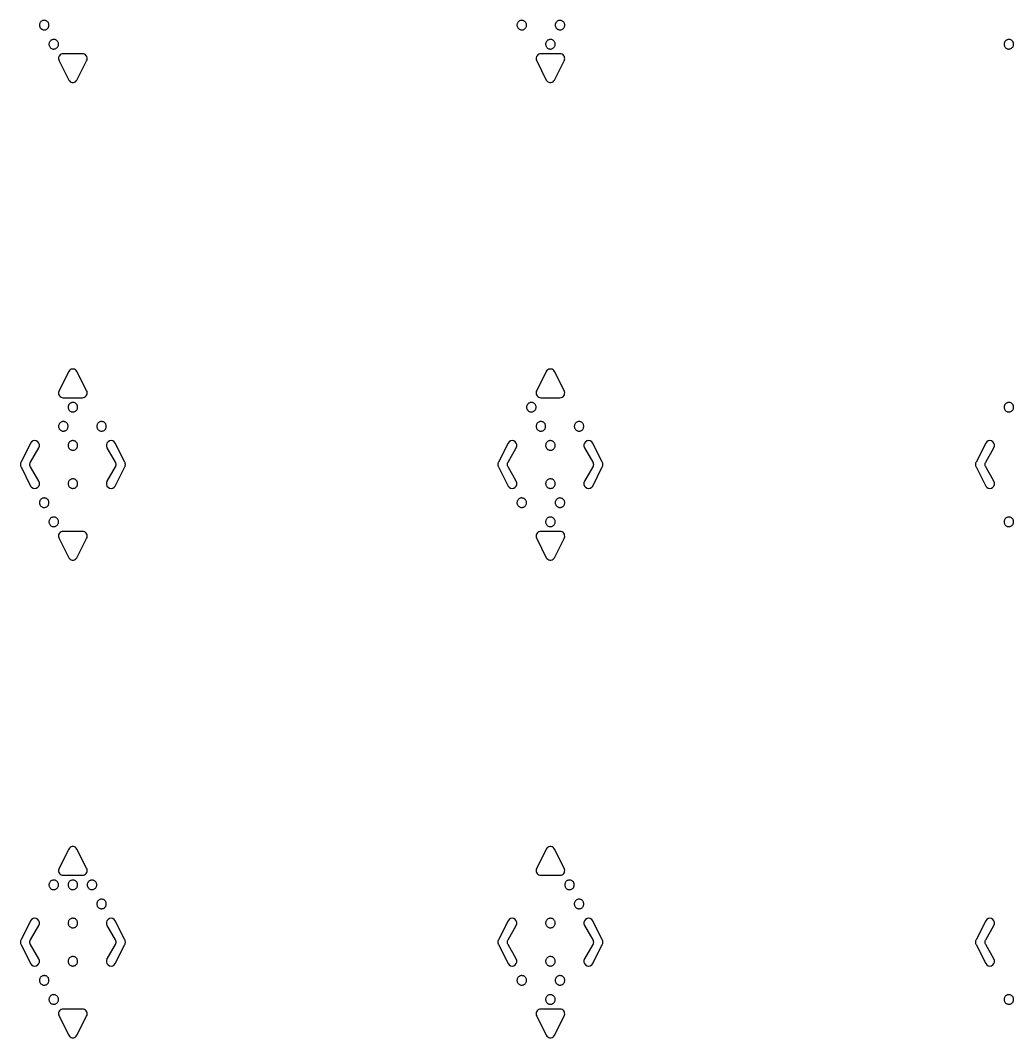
# Model space of a CAD drawing. Header units: metres. Extents: x 45 to 505, y 40 to 510.
# Drawn here: x 294.5 to 398.5, y 290 to 396.5 of the extents above; entities that cross this region are included whole.
import ezdxf

# ---------------------------------------------------------------- set-up
doc = ezdxf.new("R2010")
doc.units = ezdxf.units.M

msp = doc.modelspace()

# ---------------------------------------------------------------- linework, layer by layer
for points in [[(297.5, 396), (297.5, 396.06), (297.48, 396.13), (297.46, 396.19), (297.44, 396.25), (297.4, 396.3), (297.36, 396.35), (297.31, 396.39), (297.26, 396.43), (297.2, 396.46), (297.14, 396.48), (297.08, 396.49), (297.02, 396.5), (296.95, 396.5), (296.89, 396.49), (296.83, 396.47), (296.77, 396.44), (296.71, 396.41), (296.66, 396.37), (296.62, 396.32), (296.58, 396.27), (296.55, 396.22), (296.53, 396.16), (296.51, 396.1), (296.5, 396.03), (296.5, 395.97), (296.51, 395.9), (296.53, 395.84), (296.55, 395.78), (296.58, 395.73), (296.62, 395.68), (296.66, 395.63), (296.71, 395.59), (296.77, 395.56), (296.83, 395.53), (296.89, 395.51), (296.95, 395.5), (297.02, 395.5), (297.08, 395.51), (297.14, 395.52), (297.2, 395.54), (297.26, 395.57), (297.31, 395.61), (297.36, 395.65), (297.4, 395.7), (297.44, 395.75), (297.46, 395.81), (297.48, 395.87), (297.5, 395.94), (297.5, 396)], [(347.5, 396), (347.5, 396.06), (347.48, 396.13), (347.46, 396.19), (347.44, 396.25), (347.4, 396.3), (347.36, 396.35), (347.31, 396.39), (347.26, 396.43), (347.2, 396.46), (347.14, 396.48), (347.08, 396.49), (347.02, 396.5), (346.95, 396.5), (346.89, 396.49), (346.83, 396.47), (346.77, 396.44), (346.71, 396.41), (346.66, 396.37), (346.62, 396.32), (346.58, 396.27), (346.55, 396.22), (346.53, 396.16), (346.51, 396.1), (346.5, 396.03), (346.5, 395.97), (346.51, 395.9), (346.53, 395.84), (346.55, 395.78), (346.58, 395.73), (346.62, 395.68), (346.66, 395.63), (346.71, 395.59), (346.77, 395.56), (346.83, 395.53), (346.89, 395.51), (346.95, 395.5), (347.02, 395.5), (347.08, 395.51), (347.14, 395.52), (347.2, 395.54), (347.26, 395.57), (347.31, 395.61), (347.36, 395.65), (347.4, 395.7), (347.44, 395.75), (347.46, 395.81), (347.48, 395.87), (347.5, 395.94), (347.5, 396)], [(351.5, 396), (351.5, 396.06), (351.48, 396.13), (351.46, 396.19), (351.44, 396.25), (351.4, 396.3), (351.36, 396.35), (351.31, 396.39), (351.26, 396.43), (351.2, 396.46), (351.14, 396.48), (351.08, 396.49), (351.02, 396.5), (350.95, 396.5), (350.89, 396.49), (350.83, 396.47), (350.77, 396.44), (350.71, 396.41), (350.66, 396.37), (350.62, 396.32), (350.58, 396.27), (350.55, 396.22), (350.53, 396.16), (350.51, 396.1), (350.5, 396.03), (350.5, 395.97), (350.51, 395.9), (350.53, 395.84), (350.55, 395.78), (350.58, 395.73), (350.62, 395.68), (350.66, 395.63), (350.71, 395.59), (350.77, 395.56), (350.83, 395.53), (350.89, 395.51), (350.95, 395.5), (351.02, 395.5), (351.08, 395.51), (351.14, 395.52), (351.2, 395.54), (351.26, 395.57), (351.31, 395.61), (351.36, 395.65), (351.4, 395.7), (351.44, 395.75), (351.46, 395.81), (351.48, 395.87), (351.5, 395.94), (351.5, 396)], [(298.5, 394), (298.5, 394.06), (298.48, 394.13), (298.46, 394.19), (298.44, 394.25), (298.4, 394.3), (298.36, 394.35), (298.31, 394.39), (298.26, 394.43), (298.2, 394.46), (298.14, 394.48), (298.08, 394.49), (298.02, 394.5), (297.95, 394.5), (297.89, 394.49), (297.83, 394.47), (297.77, 394.44), (297.71, 394.41), (297.66, 394.37), (297.62, 394.32), (297.58, 394.27), (297.55, 394.22), (297.53, 394.16), (297.51, 394.1), (297.5, 394.03), (297.5, 393.97), (297.51, 393.9), (297.53, 393.84), (297.55, 393.78), (297.58, 393.73), (297.62, 393.68), (297.66, 393.63), (297.71, 393.59), (297.77, 393.56), (297.83, 393.53), (297.89, 393.51), (297.95, 393.5), (298.02, 393.5), (298.08, 393.51), (298.14, 393.52), (298.2, 393.54), (298.26, 393.57), (298.31, 393.61), (298.36, 393.65), (298.4, 393.7), (298.44, 393.75), (298.46, 393.81), (298.48, 393.87), (298.5, 393.94), (298.5, 394)], [(350.5, 394), (350.5, 394.06), (350.48, 394.13), (350.46, 394.19), (350.44, 394.25), (350.4, 394.3), (350.36, 394.35), (350.31, 394.39), (350.26, 394.43), (350.2, 394.46), (350.14, 394.48), (350.08, 394.49), (350.02, 394.5), (349.95, 394.5), (349.89, 394.49), (349.83, 394.47), (349.77, 394.44), (349.71, 394.41), (349.66, 394.37), (349.62, 394.32), (349.58, 394.27), (349.55, 394.22), (349.53, 394.16), (349.51, 394.1), (349.5, 394.03), (349.5, 393.97), (349.51, 393.9), (349.53, 393.84), (349.55, 393.78), (349.58, 393.73), (349.62, 393.68), (349.66, 393.63), (349.71, 393.59), (349.77, 393.56), (349.83, 393.53), (349.89, 393.51), (349.95, 393.5), (350.02, 393.5), (350.08, 393.51), (350.14, 393.52), (350.2, 393.54), (350.26, 393.57), (350.31, 393.61), (350.36, 393.65), (350.4, 393.7), (350.44, 393.75), (350.46, 393.81), (350.48, 393.87), (350.5, 393.94), (350.5, 394)], [(398.5, 394), (398.5, 394.06), (398.48, 394.13), (398.46, 394.19), (398.44, 394.25), (398.4, 394.3), (398.36, 394.35), (398.31, 394.39), (398.26, 394.43), (398.2, 394.46), (398.14, 394.48), (398.08, 394.49), (398.02, 394.5), (397.95, 394.5), (397.89, 394.49), (397.83, 394.47), (397.77, 394.44), (397.71, 394.41), (397.66, 394.37), (397.62, 394.32), (397.58, 394.27), (397.55, 394.22), (397.53, 394.16), (397.51, 394.1), (397.5, 394.03), (397.5, 393.97), (397.51, 393.9), (397.53, 393.84), (397.55, 393.78), (397.58, 393.73), (397.62, 393.68), (397.66, 393.63), (397.71, 393.59), (397.77, 393.56), (397.83, 393.53), (397.89, 393.51), (397.95, 393.5), (398.02, 393.5), (398.08, 393.51), (398.14, 393.52), (398.2, 393.54), (398.26, 393.57), (398.31, 393.61), (398.36, 393.65), (398.4, 393.7), (398.44, 393.75), (398.46, 393.81), (398.48, 393.87), (398.5, 393.94), (398.5, 394)], [(299.57, 390.25), (299.64, 390.16), (299.73, 390.08), (299.83, 390.03), (299.94, 390), (300.06, 390), (300.17, 390.03), (300.27, 390.08), (300.36, 390.16), (300.43, 390.25), (301.43, 392.25), (301.48, 392.36), (301.5, 392.47), (301.49, 392.59), (301.46, 392.7), (301.4, 392.8), (301.32, 392.88), (301.22, 392.95), (301.12, 392.99), (301, 393), (299, 393), (298.88, 392.99), (298.78, 392.95), (298.68, 392.88), (298.6, 392.8), (298.54, 392.7), (298.51, 392.59), (298.5, 392.47), (298.52, 392.36), (298.57, 392.25)], [(349.57, 390.25), (349.64, 390.16), (349.73, 390.08), (349.83, 390.03), (349.94, 390), (350.06, 390), (350.17, 390.03), (350.27, 390.08), (350.36, 390.16), (350.43, 390.25), (351.43, 392.25), (351.48, 392.36), (351.5, 392.47), (351.49, 392.59), (351.46, 392.7), (351.4, 392.8), (351.32, 392.88), (351.22, 392.95), (351.12, 392.99), (351, 393), (349, 393), (348.88, 392.99), (348.78, 392.95), (348.68, 392.88), (348.6, 392.8), (348.54, 392.7), (348.51, 392.59), (348.5, 392.47), (348.52, 392.36), (348.57, 392.25)], [(300.43, 359.75), (300.36, 359.84), (300.27, 359.92), (300.17, 359.97), (300.06, 360), (299.94, 360), (299.83, 359.97), (299.73, 359.92), (299.64, 359.84), (299.57, 359.75), (298.57, 357.75), (298.52, 357.64), (298.5, 357.53), (298.51, 357.41), (298.54, 357.3), (298.6, 357.2), (298.68, 357.12), (298.78, 357.05), (298.88, 357.01), (299, 357), (301, 357), (301.12, 357.01), (301.22, 357.05), (301.32, 357.12), (301.4, 357.2), (301.46, 357.3), (301.49, 357.41), (301.5, 357.53), (301.48, 357.64), (301.43, 357.75)], [(350.43, 359.75), (350.36, 359.84), (350.27, 359.92), (350.17, 359.97), (350.06, 360), (349.94, 360), (349.83, 359.97), (349.73, 359.92), (349.64, 359.84), (349.57, 359.75), (348.57, 357.75), (348.52, 357.64), (348.5, 357.53), (348.51, 357.41), (348.54, 357.3), (348.6, 357.2), (348.68, 357.12), (348.78, 357.05), (348.88, 357.01), (349, 357), (351, 357), (351.12, 357.01), (351.22, 357.05), (351.32, 357.12), (351.4, 357.2), (351.46, 357.3), (351.49, 357.41), (351.5, 357.53), (351.48, 357.64), (351.43, 357.75)], [(300.5, 356), (300.5, 356.06), (300.48, 356.13), (300.46, 356.19), (300.44, 356.25), (300.4, 356.3), (300.36, 356.35), (300.31, 356.39), (300.26, 356.43), (300.2, 356.46), (300.14, 356.48), (300.08, 356.49), (300.02, 356.5), (299.95, 356.5), (299.89, 356.49), (299.83, 356.47), (299.77, 356.44), (299.71, 356.41), (299.66, 356.37), (299.62, 356.32), (299.58, 356.27), (299.55, 356.22), (299.53, 356.16), (299.51, 356.1), (299.5, 356.03), (299.5, 355.97), (299.51, 355.9), (299.53, 355.84), (299.55, 355.78), (299.58, 355.73), (299.62, 355.68), (299.66, 355.63), (299.71, 355.59), (299.77, 355.56), (299.83, 355.53), (299.89, 355.51), (299.95, 355.5), (300.02, 355.5), (300.08, 355.51), (300.14, 355.52), (300.2, 355.54), (300.26, 355.57), (300.31, 355.61), (300.36, 355.65), (300.4, 355.7), (300.44, 355.75), (300.46, 355.81), (300.48, 355.87), (300.5, 355.94), (300.5, 356)], [(348.5, 356), (348.5, 356.06), (348.48, 356.13), (348.46, 356.19), (348.44, 356.25), (348.4, 356.3), (348.36, 356.35), (348.31, 356.39), (348.26, 356.43), (348.2, 356.46), (348.14, 356.48), (348.08, 356.49), (348.02, 356.5), (347.95, 356.5), (347.89, 356.49), (347.83, 356.47), (347.77, 356.44), (347.71, 356.41), (347.66, 356.37), (347.62, 356.32), (347.58, 356.27), (347.55, 356.22), (347.53, 356.16), (347.51, 356.1), (347.5, 356.03), (347.5, 355.97), (347.51, 355.9), (347.53, 355.84), (347.55, 355.78), (347.58, 355.73), (347.62, 355.68), (347.66, 355.63), (347.71, 355.59), (347.77, 355.56), (347.83, 355.53), (347.89, 355.51), (347.95, 355.5), (348.02, 355.5), (348.08, 355.51), (348.14, 355.52), (348.2, 355.54), (348.26, 355.57), (348.31, 355.61), (348.36, 355.65), (348.4, 355.7), (348.44, 355.75), (348.46, 355.81), (348.48, 355.87), (348.5, 355.94), (348.5, 356)], [(398.5, 356), (398.5, 356.06), (398.48, 356.13), (398.46, 356.19), (398.44, 356.25), (398.4, 356.3), (398.36, 356.35), (398.31, 356.39), (398.26, 356.43), (398.2, 356.46), (398.14, 356.48), (398.08, 356.49), (398.02, 356.5), (397.95, 356.5), (397.89, 356.49), (397.83, 356.47), (397.77, 356.44), (397.71, 356.41), (397.66, 356.37), (397.62, 356.32), (397.58, 356.27), (397.55, 356.22), (397.53, 356.16), (397.51, 356.1), (397.5, 356.03), (397.5, 355.97), (397.51, 355.9), (397.53, 355.84), (397.55, 355.78), (397.58, 355.73), (397.62, 355.68), (397.66, 355.63), (397.71, 355.59), (397.77, 355.56), (397.83, 355.53), (397.89, 355.51), (397.95, 355.5), (398.02, 355.5), (398.08, 355.51), (398.14, 355.52), (398.2, 355.54), (398.26, 355.57), (398.31, 355.61), (398.36, 355.65), (398.4, 355.7), (398.44, 355.75), (398.46, 355.81), (398.48, 355.87), (398.5, 355.94), (398.5, 356)], [(299.5, 354), (299.5, 354.06), (299.48, 354.13), (299.46, 354.19), (299.44, 354.25), (299.4, 354.3), (299.36, 354.35), (299.31, 354.39), (299.26, 354.43), (299.2, 354.46), (299.14, 354.48), (299.08, 354.49), (299.02, 354.5), (298.95, 354.5), (298.89, 354.49), (298.83, 354.47), (298.77, 354.44), (298.71, 354.41), (298.66, 354.37), (298.62, 354.32), (298.58, 354.27), (298.55, 354.22), (298.53, 354.16), (298.51, 354.1), (298.5, 354.03), (298.5, 353.97), (298.51, 353.9), (298.53, 353.84), (298.55, 353.78), (298.58, 353.73), (298.62, 353.68), (298.66, 353.63), (298.71, 353.59), (298.77, 353.56), (298.83, 353.53), (298.89, 353.51), (298.95, 353.5), (299.02, 353.5), (299.08, 353.51), (299.14, 353.52), (299.2, 353.54), (299.26, 353.57), (299.31, 353.61), (299.36, 353.65), (299.4, 353.7), (299.44, 353.75), (299.46, 353.81), (299.48, 353.87), (299.5, 353.94), (299.5, 354)], [(303.5, 354), (303.5, 354.06), (303.48, 354.13), (303.46, 354.19), (303.44, 354.25), (303.4, 354.3), (303.36, 354.35), (303.31, 354.39), (303.26, 354.43), (303.2, 354.46), (303.14, 354.48), (303.08, 354.49), (303.02, 354.5), (302.95, 354.5), (302.89, 354.49), (302.83, 354.47), (302.77, 354.44), (302.71, 354.41), (302.66, 354.37), (302.62, 354.32), (302.58, 354.27), (302.55, 354.22), (302.53, 354.16), (302.51, 354.1), (302.5, 354.03), (302.5, 353.97), (302.51, 353.9), (302.53, 353.84), (302.55, 353.78), (302.58, 353.73), (302.62, 353.68), (302.66, 353.63), (302.71, 353.59), (302.77, 353.56), (302.83, 353.53), (302.89, 353.51), (302.95, 353.5), (303.02, 353.5), (303.08, 353.51), (303.14, 353.52), (303.2, 353.54), (303.26, 353.57), (303.31, 353.61), (303.36, 353.65), (303.4, 353.7), (303.44, 353.75), (303.46, 353.81), (303.48, 353.87), (303.5, 353.94), (303.5, 354)], [(349.5, 354), (349.5, 354.06), (349.48, 354.13), (349.46, 354.19), (349.44, 354.25), (349.4, 354.3), (349.36, 354.35), (349.31, 354.39), (349.26, 354.43), (349.2, 354.46), (349.14, 354.48), (349.08, 354.49), (349.02, 354.5), (348.95, 354.5), (348.89, 354.49), (348.83, 354.47), (348.77, 354.44), (348.71, 354.41), (348.66, 354.37), (348.62, 354.32), (348.58, 354.27), (348.55, 354.22), (348.53, 354.16), (348.51, 354.1), (348.5, 354.03), (348.5, 353.97), (348.51, 353.9), (348.53, 353.84), (348.55, 353.78), (348.58, 353.73), (348.62, 353.68), (348.66, 353.63), (348.71, 353.59), (348.77, 353.56), (348.83, 353.53), (348.89, 353.51), (348.95, 353.5), (349.02, 353.5), (349.08, 353.51), (349.14, 353.52), (349.2, 353.54), (349.26, 353.57), (349.31, 353.61), (349.36, 353.65), (349.4, 353.7), (349.44, 353.75), (349.46, 353.81), (349.48, 353.87), (349.5, 353.94), (349.5, 354)], [(353.5, 354), (353.5, 354.06), (353.48, 354.13), (353.46, 354.19), (353.44, 354.25), (353.4, 354.3), (353.36, 354.35), (353.31, 354.39), (353.26, 354.43), (353.2, 354.46), (353.14, 354.48), (353.08, 354.49), (353.02, 354.5), (352.95, 354.5), (352.89, 354.49), (352.83, 354.47), (352.77, 354.44), (352.71, 354.41), (352.66, 354.37), (352.62, 354.32), (352.58, 354.27), (352.55, 354.22), (352.53, 354.16), (352.51, 354.1), (352.5, 354.03), (352.5, 353.97), (352.51, 353.9), (352.53, 353.84), (352.55, 353.78), (352.58, 353.73), (352.62, 353.68), (352.66, 353.63), (352.71, 353.59), (352.77, 353.56), (352.83, 353.53), (352.89, 353.51), (352.95, 353.5), (353.02, 353.5), (353.08, 353.51), (353.14, 353.52), (353.2, 353.54), (353.26, 353.57), (353.31, 353.61), (353.36, 353.65), (353.4, 353.7), (353.44, 353.75), (353.46, 353.81), (353.48, 353.87), (353.5, 353.94), (353.5, 354)], [(294.57, 350.25), (294.54, 350.2), (294.52, 350.14), (294.51, 350.09), (294.5, 350.03), (294.5, 349.97), (294.51, 349.91), (294.52, 349.86), (294.54, 349.8), (294.57, 349.75), (295.57, 347.75), (295.68, 347.62), (295.83, 347.53), (296, 347.5), (296.17, 347.53), (296.32, 347.62), (296.43, 347.75), (296.49, 347.91), (296.49, 348.09), (296.43, 348.25), (295.57, 349.75), (295.54, 349.8), (295.52, 349.86), (295.51, 349.91), (295.5, 349.97), (295.5, 350.03), (295.51, 350.09), (295.52, 350.14), (295.54, 350.2), (295.57, 350.25), (296.43, 351.75), (296.49, 351.91), (296.49, 352.09), (296.43, 352.25), (296.32, 352.38), (296.17, 352.47), (296, 352.5), (295.83, 352.47), (295.68, 352.38), (295.57, 352.25)], [(300.5, 352), (300.5, 352.06), (300.48, 352.13), (300.46, 352.19), (300.44, 352.25), (300.4, 352.3), (300.36, 352.35), (300.31, 352.39), (300.26, 352.43), (300.2, 352.46), (300.14, 352.48), (300.08, 352.49), (300.02, 352.5), (299.95, 352.5), (299.89, 352.49), (299.83, 352.47), (299.77, 352.44), (299.71, 352.41), (299.66, 352.37), (299.62, 352.32), (299.58, 352.27), (299.55, 352.22), (299.53, 352.16), (299.51, 352.1), (299.5, 352.03), (299.5, 351.97), (299.51, 351.9), (299.53, 351.84), (299.55, 351.78), (299.58, 351.73), (299.62, 351.68), (299.66, 351.63), (299.71, 351.59), (299.77, 351.56), (299.83, 351.53), (299.89, 351.51), (299.95, 351.5), (300.02, 351.5), (300.08, 351.51), (300.14, 351.52), (300.2, 351.54), (300.26, 351.57), (300.31, 351.61), (300.36, 351.65), (300.4, 351.7), (300.44, 351.75), (300.46, 351.81), (300.48, 351.87), (300.5, 351.94), (300.5, 352)], [(305.43, 349.75), (305.46, 349.8), (305.48, 349.86), (305.49, 349.91), (305.5, 349.97), (305.5, 350.03), (305.49, 350.09), (305.48, 350.14), (305.46, 350.2), (305.43, 350.25), (304.43, 352.25), (304.32, 352.38), (304.17, 352.47), (304, 352.5), (303.83, 352.47), (303.68, 352.38), (303.57, 352.25), (303.51, 352.09), (303.51, 351.91), (303.57, 351.75), (304.43, 350.25), (304.46, 350.2), (304.48, 350.14), (304.49, 350.09), (304.5, 350.03), (304.5, 349.97), (304.49, 349.91), (304.48, 349.86), (304.46, 349.8), (304.43, 349.75), (303.57, 348.25), (303.51, 348.09), (303.51, 347.91), (303.57, 347.75), (303.68, 347.62), (303.83, 347.53), (304, 347.5), (304.17, 347.53), (304.32, 347.62), (304.43, 347.75)], [(344.57, 350.25), (344.54, 350.2), (344.52, 350.14), (344.51, 350.09), (344.5, 350.03), (344.5, 349.97), (344.51, 349.91), (344.52, 349.86), (344.54, 349.8), (344.57, 349.75), (345.57, 347.75), (345.68, 347.62), (345.83, 347.53), (346, 347.5), (346.17, 347.53), (346.32, 347.62), (346.43, 347.75), (346.49, 347.91), (346.49, 348.09), (346.43, 348.25), (345.57, 349.75), (345.54, 349.8), (345.52, 349.86), (345.51, 349.91), (345.5, 349.97), (345.5, 350.03), (345.51, 350.09), (345.52, 350.14), (345.54, 350.2), (345.57, 350.25), (346.43, 351.75), (346.49, 351.91), (346.49, 352.09), (346.43, 352.25), (346.32, 352.38), (346.17, 352.47), (346, 352.5), (345.83, 352.47), (345.68, 352.38), (345.57, 352.25)], [(350.5, 352), (350.5, 352.06), (350.48, 352.13), (350.46, 352.19), (350.44, 352.25), (350.4, 352.3), (350.36, 352.35), (350.31, 352.39), (350.26, 352.43), (350.2, 352.46), (350.14, 352.48), (350.08, 352.49), (350.02, 352.5), (349.95, 352.5), (349.89, 352.49), (349.83, 352.47), (349.77, 352.44), (349.71, 352.41), (349.66, 352.37), (349.62, 352.32), (349.58, 352.27), (349.55, 352.22), (349.53, 352.16), (349.51, 352.1), (349.5, 352.03), (349.5, 351.97), (349.51, 351.9), (349.53, 351.84), (349.55, 351.78), (349.58, 351.73), (349.62, 351.68), (349.66, 351.63), (349.71, 351.59), (349.77, 351.56), (349.83, 351.53), (349.89, 351.51), (349.95, 351.5), (350.02, 351.5), (350.08, 351.51), (350.14, 351.52), (350.2, 351.54), (350.26, 351.57), (350.31, 351.61), (350.36, 351.65), (350.4, 351.7), (350.44, 351.75), (350.46, 351.81), (350.48, 351.87), (350.5, 351.94), (350.5, 352)], [(355.43, 349.75), (355.46, 349.8), (355.48, 349.86), (355.49, 349.91), (355.5, 349.97), (355.5, 350.03), (355.49, 350.09), (355.48, 350.14), (355.46, 350.2), (355.43, 350.25), (354.43, 352.25), (354.32, 352.38), (354.17, 352.47), (354, 352.5), (353.83, 352.47), (353.68, 352.38), (353.57, 352.25), (353.51, 352.09), (353.51, 351.91), (353.57, 351.75), (354.43, 350.25), (354.46, 350.2), (354.48, 350.14), (354.49, 350.09), (354.5, 350.03), (354.5, 349.97), (354.49, 349.91), (354.48, 349.86), (354.46, 349.8), (354.43, 349.75), (353.57, 348.25), (353.51, 348.09), (353.51, 347.91), (353.57, 347.75), (353.68, 347.62), (353.83, 347.53), (354, 347.5), (354.17, 347.53), (354.32, 347.62), (354.43, 347.75)], [(394.57, 350.25), (394.54, 350.2), (394.52, 350.14), (394.51, 350.09), (394.5, 350.03), (394.5, 349.97), (394.51, 349.91), (394.52, 349.86), (394.54, 349.8), (394.57, 349.75), (395.57, 347.75), (395.68, 347.62), (395.83, 347.53), (396, 347.5), (396.17, 347.53), (396.32, 347.62), (396.43, 347.75), (396.49, 347.91), (396.49, 348.09), (396.43, 348.25), (395.57, 349.75), (395.54, 349.8), (395.52, 349.86), (395.51, 349.91), (395.5, 349.97), (395.5, 350.03), (395.51, 350.09), (395.52, 350.14), (395.54, 350.2), (395.57, 350.25), (396.43, 351.75), (396.49, 351.91), (396.49, 352.09), (396.43, 352.25), (396.32, 352.38), (396.17, 352.47), (396, 352.5), (395.83, 352.47), (395.68, 352.38), (395.57, 352.25)], [(300.5, 348), (300.5, 348.06), (300.48, 348.13), (300.46, 348.19), (300.44, 348.25), (300.4, 348.3), (300.36, 348.35), (300.31, 348.39), (300.26, 348.43), (300.2, 348.46), (300.14, 348.48), (300.08, 348.49), (300.02, 348.5), (299.95, 348.5), (299.89, 348.49), (299.83, 348.47), (299.77, 348.44), (299.71, 348.41), (299.66, 348.37), (299.62, 348.32), (299.58, 348.27), (299.55, 348.22), (299.53, 348.16), (299.51, 348.1), (299.5, 348.03), (299.5, 347.97), (299.51, 347.9), (299.53, 347.84), (299.55, 347.78), (299.58, 347.73), (299.62, 347.68), (299.66, 347.63), (299.71, 347.59), (299.77, 347.56), (299.83, 347.53), (299.89, 347.51), (299.95, 347.5), (300.02, 347.5), (300.08, 347.51), (300.14, 347.52), (300.2, 347.54), (300.26, 347.57), (300.31, 347.61), (300.36, 347.65), (300.4, 347.7), (300.44, 347.75), (300.46, 347.81), (300.48, 347.87), (300.5, 347.94), (300.5, 348)], [(350.5, 348), (350.5, 348.06), (350.48, 348.13), (350.46, 348.19), (350.44, 348.25), (350.4, 348.3), (350.36, 348.35), (350.31, 348.39), (350.26, 348.43), (350.2, 348.46), (350.14, 348.48), (350.08, 348.49), (350.02, 348.5), (349.95, 348.5), (349.89, 348.49), (349.83, 348.47), (349.77, 348.44), (349.71, 348.41), (349.66, 348.37), (349.62, 348.32), (349.58, 348.27), (349.55, 348.22), (349.53, 348.16), (349.51, 348.1), (349.5, 348.03), (349.5, 347.97), (349.51, 347.9), (349.53, 347.84), (349.55, 347.78), (349.58, 347.73), (349.62, 347.68), (349.66, 347.63), (349.71, 347.59), (349.77, 347.56), (349.83, 347.53), (349.89, 347.51), (349.95, 347.5), (350.02, 347.5), (350.08, 347.51), (350.14, 347.52), (350.2, 347.54), (350.26, 347.57), (350.31, 347.61), (350.36, 347.65), (350.4, 347.7), (350.44, 347.75), (350.46, 347.81), (350.48, 347.87), (350.5, 347.94), (350.5, 348)], [(297.5, 346), (297.5, 346.06), (297.48, 346.13), (297.46, 346.19), (297.44, 346.25), (297.4, 346.3), (297.36, 346.35), (297.31, 346.39), (297.26, 346.43), (297.2, 346.46), (297.14, 346.48), (297.08, 346.49), (297.02, 346.5), (296.95, 346.5), (296.89, 346.49), (296.83, 346.47), (296.77, 346.44), (296.71, 346.41), (296.66, 346.37), (296.62, 346.32), (296.58, 346.27), (296.55, 346.22), (296.53, 346.16), (296.51, 346.1), (296.5, 346.03), (296.5, 345.97), (296.51, 345.9), (296.53, 345.84), (296.55, 345.78), (296.58, 345.73), (296.62, 345.68), (296.66, 345.63), (296.71, 345.59), (296.77, 345.56), (296.83, 345.53), (296.89, 345.51), (296.95, 345.5), (297.02, 345.5), (297.08, 345.51), (297.14, 345.52), (297.2, 345.54), (297.26, 345.57), (297.31, 345.61), (297.36, 345.65), (297.4, 345.7), (297.44, 345.75), (297.46, 345.81), (297.48, 345.87), (297.5, 345.94), (297.5, 346)], [(347.5, 346), (347.5, 346.06), (347.48, 346.13), (347.46, 346.19), (347.44, 346.25), (347.4, 346.3), (347.36, 346.35), (347.31, 346.39), (347.26, 346.43), (347.2, 346.46), (347.14, 346.48), (347.08, 346.49), (347.02, 346.5), (346.95, 346.5), (346.89, 346.49), (346.83, 346.47), (346.77, 346.44), (346.71, 346.41), (346.66, 346.37), (346.62, 346.32), (346.58, 346.27), (346.55, 346.22), (346.53, 346.16), (346.51, 346.1), (346.5, 346.03), (346.5, 345.97), (346.51, 345.9), (346.53, 345.84), (346.55, 345.78), (346.58, 345.73), (346.62, 345.68), (346.66, 345.63), (346.71, 345.59), (346.77, 345.56), (346.83, 345.53), (346.89, 345.51), (346.95, 345.5), (347.02, 345.5), (347.08, 345.51), (347.14, 345.52), (347.2, 345.54), (347.26, 345.57), (347.31, 345.61), (347.36, 345.65), (347.4, 345.7), (347.44, 345.75), (347.46, 345.81), (347.48, 345.87), (347.5, 345.94), (347.5, 346)], [(351.5, 346), (351.5, 346.06), (351.48, 346.13), (351.46, 346.19), (351.44, 346.25), (351.4, 346.3), (351.36, 346.35), (351.31, 346.39), (351.26, 346.43), (351.2, 346.46), (351.14, 346.48), (351.08, 346.49), (351.02, 346.5), (350.95, 346.5), (350.89, 346.49), (350.83, 346.47), (350.77, 346.44), (350.71, 346.41), (350.66, 346.37), (350.62, 346.32), (350.58, 346.27), (350.55, 346.22), (350.53, 346.16), (350.51, 346.1), (350.5, 346.03), (350.5, 345.97), (350.51, 345.9), (350.53, 345.84), (350.55, 345.78), (350.58, 345.73), (350.62, 345.68), (350.66, 345.63), (350.71, 345.59), (350.77, 345.56), (350.83, 345.53), (350.89, 345.51), (350.95, 345.5), (351.02, 345.5), (351.08, 345.51), (351.14, 345.52), (351.2, 345.54), (351.26, 345.57), (351.31, 345.61), (351.36, 345.65), (351.4, 345.7), (351.44, 345.75), (351.46, 345.81), (351.48, 345.87), (351.5, 345.94), (351.5, 346)], [(298.5, 344), (298.5, 344.06), (298.48, 344.13), (298.46, 344.19), (298.44, 344.25), (298.4, 344.3), (298.36, 344.35), (298.31, 344.39), (298.26, 344.43), (298.2, 344.46), (298.14, 344.48), (298.08, 344.49), (298.02, 344.5), (297.95, 344.5), (297.89, 344.49), (297.83, 344.47), (297.77, 344.44), (297.71, 344.41), (297.66, 344.37), (297.62, 344.32), (297.58, 344.27), (297.55, 344.22), (297.53, 344.16), (297.51, 344.1), (297.5, 344.03), (297.5, 343.97), (297.51, 343.9), (297.53, 343.84), (297.55, 343.78), (297.58, 343.73), (297.62, 343.68), (297.66, 343.63), (297.71, 343.59), (297.77, 343.56), (297.83, 343.53), (297.89, 343.51), (297.95, 343.5), (298.02, 343.5), (298.08, 343.51), (298.14, 343.52), (298.2, 343.54), (298.26, 343.57), (298.31, 343.61), (298.36, 343.65), (298.4, 343.7), (298.44, 343.75), (298.46, 343.81), (298.48, 343.87), (298.5, 343.94), (298.5, 344)], [(350.5, 344), (350.5, 344.06), (350.48, 344.13), (350.46, 344.19), (350.44, 344.25), (350.4, 344.3), (350.36, 344.35), (350.31, 344.39), (350.26, 344.43), (350.2, 344.46), (350.14, 344.48), (350.08, 344.49), (350.02, 344.5), (349.95, 344.5), (349.89, 344.49), (349.83, 344.47), (349.77, 344.44), (349.71, 344.41), (349.66, 344.37), (349.62, 344.32), (349.58, 344.27), (349.55, 344.22), (349.53, 344.16), (349.51, 344.1), (349.5, 344.03), (349.5, 343.97), (349.51, 343.9), (349.53, 343.84), (349.55, 343.78), (349.58, 343.73), (349.62, 343.68), (349.66, 343.63), (349.71, 343.59), (349.77, 343.56), (349.83, 343.53), (349.89, 343.51), (349.95, 343.5), (350.02, 343.5), (350.08, 343.51), (350.14, 343.52), (350.2, 343.54), (350.26, 343.57), (350.31, 343.61), (350.36, 343.65), (350.4, 343.7), (350.44, 343.75), (350.46, 343.81), (350.48, 343.87), (350.5, 343.94), (350.5, 344)], [(398.5, 344), (398.5, 344.06), (398.48, 344.13), (398.46, 344.19), (398.44, 344.25), (398.4, 344.3), (398.36, 344.35), (398.31, 344.39), (398.26, 344.43), (398.2, 344.46), (398.14, 344.48), (398.08, 344.49), (398.02, 344.5), (397.95, 344.5), (397.89, 344.49), (397.83, 344.47), (397.77, 344.44), (397.71, 344.41), (397.66, 344.37), (397.62, 344.32), (397.58, 344.27), (397.55, 344.22), (397.53, 344.16), (397.51, 344.1), (397.5, 344.03), (397.5, 343.97), (397.51, 343.9), (397.53, 343.84), (397.55, 343.78), (397.58, 343.73), (397.62, 343.68), (397.66, 343.63), (397.71, 343.59), (397.77, 343.56), (397.83, 343.53), (397.89, 343.51), (397.95, 343.5), (398.02, 343.5), (398.08, 343.51), (398.14, 343.52), (398.2, 343.54), (398.26, 343.57), (398.31, 343.61), (398.36, 343.65), (398.4, 343.7), (398.44, 343.75), (398.46, 343.81), (398.48, 343.87), (398.5, 343.94), (398.5, 344)], [(299.57, 340.25), (299.64, 340.16), (299.73, 340.08), (299.83, 340.03), (299.94, 340), (300.06, 340), (300.17, 340.03), (300.27, 340.08), (300.36, 340.16), (300.43, 340.25), (301.43, 342.25), (301.48, 342.36), (301.5, 342.47), (301.49, 342.59), (301.46, 342.7), (301.4, 342.8), (301.32, 342.88), (301.22, 342.95), (301.12, 342.99), (301, 343), (299, 343), (298.88, 342.99), (298.78, 342.95), (298.68, 342.88), (298.6, 342.8), (298.54, 342.7), (298.51, 342.59), (298.5, 342.47), (298.52, 342.36), (298.57, 342.25)], [(349.57, 340.25), (349.64, 340.16), (349.73, 340.08), (349.83, 340.03), (349.94, 340), (350.06, 340), (350.17, 340.03), (350.27, 340.08), (350.36, 340.16), (350.43, 340.25), (351.43, 342.25), (351.48, 342.36), (351.5, 342.47), (351.49, 342.59), (351.46, 342.7), (351.4, 342.8), (351.32, 342.88), (351.22, 342.95), (351.12, 342.99), (351, 343), (349, 343), (348.88, 342.99), (348.78, 342.95), (348.68, 342.88), (348.6, 342.8), (348.54, 342.7), (348.51, 342.59), (348.5, 342.47), (348.52, 342.36), (348.57, 342.25)], [(300.43, 309.75), (300.36, 309.84), (300.27, 309.92), (300.17, 309.97), (300.06, 310), (299.94, 310), (299.83, 309.97), (299.73, 309.92), (299.64, 309.84), (299.57, 309.75), (298.57, 307.75), (298.52, 307.64), (298.5, 307.53), (298.51, 307.41), (298.54, 307.3), (298.6, 307.2), (298.68, 307.12), (298.78, 307.05), (298.88, 307.01), (299, 307), (301, 307), (301.12, 307.01), (301.22, 307.05), (301.32, 307.12), (301.4, 307.2), (301.46, 307.3), (301.49, 307.41), (301.5, 307.53), (301.48, 307.64), (301.43, 307.75)], [(350.43, 309.75), (350.36, 309.84), (350.27, 309.92), (350.17, 309.97), (350.06, 310), (349.94, 310), (349.83, 309.97), (349.73, 309.92), (349.64, 309.84), (349.57, 309.75), (348.57, 307.75), (348.52, 307.64), (348.5, 307.53), (348.51, 307.41), (348.54, 307.3), (348.6, 307.2), (348.68, 307.12), (348.78, 307.05), (348.88, 307.01), (349, 307), (351, 307), (351.12, 307.01), (351.22, 307.05), (351.32, 307.12), (351.4, 307.2), (351.46, 307.3), (351.49, 307.41), (351.5, 307.53), (351.48, 307.64), (351.43, 307.75)], [(298.5, 306), (298.5, 306.06), (298.48, 306.13), (298.46, 306.19), (298.44, 306.25), (298.4, 306.3), (298.36, 306.35), (298.31, 306.39), (298.26, 306.43), (298.2, 306.46), (298.14, 306.48), (298.08, 306.49), (298.02, 306.5), (297.95, 306.5), (297.89, 306.49), (297.83, 306.47), (297.77, 306.44), (297.71, 306.41), (297.66, 306.37), (297.62, 306.32), (297.58, 306.27), (297.55, 306.22), (297.53, 306.16), (297.51, 306.1), (297.5, 306.03), (297.5, 305.97), (297.51, 305.9), (297.53, 305.84), (297.55, 305.78), (297.58, 305.73), (297.62, 305.68), (297.66, 305.63), (297.71, 305.59), (297.77, 305.56), (297.83, 305.53), (297.89, 305.51), (297.95, 305.5), (298.02, 305.5), (298.08, 305.51), (298.14, 305.52), (298.2, 305.54), (298.26, 305.57), (298.31, 305.61), (298.36, 305.65), (298.4, 305.7), (298.44, 305.75), (298.46, 305.81), (298.48, 305.87), (298.5, 305.94), (298.5, 306)], [(300.5, 306), (300.5, 306.06), (300.48, 306.13), (300.46, 306.19), (300.44, 306.25), (300.4, 306.3), (300.36, 306.35), (300.31, 306.39), (300.26, 306.43), (300.2, 306.46), (300.14, 306.48), (300.08, 306.49), (300.02, 306.5), (299.95, 306.5), (299.89, 306.49), (299.83, 306.47), (299.77, 306.44), (299.71, 306.41), (299.66, 306.37), (299.62, 306.32), (299.58, 306.27), (299.55, 306.22), (299.53, 306.16), (299.51, 306.1), (299.5, 306.03), (299.5, 305.97), (299.51, 305.9), (299.53, 305.84), (299.55, 305.78), (299.58, 305.73), (299.62, 305.68), (299.66, 305.63), (299.71, 305.59), (299.77, 305.56), (299.83, 305.53), (299.89, 305.51), (299.95, 305.5), (300.02, 305.5), (300.08, 305.51), (300.14, 305.52), (300.2, 305.54), (300.26, 305.57), (300.31, 305.61), (300.36, 305.65), (300.4, 305.7), (300.44, 305.75), (300.46, 305.81), (300.48, 305.87), (300.5, 305.94), (300.5, 306)], [(302.5, 306), (302.5, 306.06), (302.48, 306.13), (302.46, 306.19), (302.44, 306.25), (302.4, 306.3), (302.36, 306.35), (302.31, 306.39), (302.26, 306.43), (302.2, 306.46), (302.14, 306.48), (302.08, 306.49), (302.02, 306.5), (301.95, 306.5), (301.89, 306.49), (301.83, 306.47), (301.77, 306.44), (301.71, 306.41), (301.66, 306.37), (301.62, 306.32), (301.58, 306.27), (301.55, 306.22), (301.53, 306.16), (301.51, 306.1), (301.5, 306.03), (301.5, 305.97), (301.51, 305.9), (301.53, 305.84), (301.55, 305.78), (301.58, 305.73), (301.62, 305.68), (301.66, 305.63), (301.71, 305.59), (301.77, 305.56), (301.83, 305.53), (301.89, 305.51), (301.95, 305.5), (302.02, 305.5), (302.08, 305.51), (302.14, 305.52), (302.2, 305.54), (302.26, 305.57), (302.31, 305.61), (302.36, 305.65), (302.4, 305.7), (302.44, 305.75), (302.46, 305.81), (302.48, 305.87), (302.5, 305.94), (302.5, 306)], [(352.5, 306), (352.5, 306.06), (352.48, 306.13), (352.46, 306.19), (352.44, 306.25), (352.4, 306.3), (352.36, 306.35), (352.31, 306.39), (352.26, 306.43), (352.2, 306.46), (352.14, 306.48), (352.08, 306.49), (352.02, 306.5), (351.95, 306.5), (351.89, 306.49), (351.83, 306.47), (351.77, 306.44), (351.71, 306.41), (351.66, 306.37), (351.62, 306.32), (351.58, 306.27), (351.55, 306.22), (351.53, 306.16), (351.51, 306.1), (351.5, 306.03), (351.5, 305.97), (351.51, 305.9), (351.53, 305.84), (351.55, 305.78), (351.58, 305.73), (351.62, 305.68), (351.66, 305.63), (351.71, 305.59), (351.77, 305.56), (351.83, 305.53), (351.89, 305.51), (351.95, 305.5), (352.02, 305.5), (352.08, 305.51), (352.14, 305.52), (352.2, 305.54), (352.26, 305.57), (352.31, 305.61), (352.36, 305.65), (352.4, 305.7), (352.44, 305.75), (352.46, 305.81), (352.48, 305.87), (352.5, 305.94), (352.5, 306)], [(303.5, 304), (303.5, 304.06), (303.48, 304.13), (303.46, 304.19), (303.44, 304.25), (303.4, 304.3), (303.36, 304.35), (303.31, 304.39), (303.26, 304.43), (303.2, 304.46), (303.14, 304.48), (303.08, 304.49), (303.02, 304.5), (302.95, 304.5), (302.89, 304.49), (302.83, 304.47), (302.77, 304.44), (302.71, 304.41), (302.66, 304.37), (302.62, 304.32), (302.58, 304.27), (302.55, 304.22), (302.53, 304.16), (302.51, 304.1), (302.5, 304.03), (302.5, 303.97), (302.51, 303.9), (302.53, 303.84), (302.55, 303.78), (302.58, 303.73), (302.62, 303.68), (302.66, 303.63), (302.71, 303.59), (302.77, 303.56), (302.83, 303.53), (302.89, 303.51), (302.95, 303.5), (303.02, 303.5), (303.08, 303.51), (303.14, 303.52), (303.2, 303.54), (303.26, 303.57), (303.31, 303.61), (303.36, 303.65), (303.4, 303.7), (303.44, 303.75), (303.46, 303.81), (303.48, 303.87), (303.5, 303.94), (303.5, 304)], [(353.5, 304), (353.5, 304.06), (353.48, 304.13), (353.46, 304.19), (353.44, 304.25), (353.4, 304.3), (353.36, 304.35), (353.31, 304.39), (353.26, 304.43), (353.2, 304.46), (353.14, 304.48), (353.08, 304.49), (353.02, 304.5), (352.95, 304.5), (352.89, 304.49), (352.83, 304.47), (352.77, 304.44), (352.71, 304.41), (352.66, 304.37), (352.62, 304.32), (352.58, 304.27), (352.55, 304.22), (352.53, 304.16), (352.51, 304.1), (352.5, 304.03), (352.5, 303.97), (352.51, 303.9), (352.53, 303.84), (352.55, 303.78), (352.58, 303.73), (352.62, 303.68), (352.66, 303.63), (352.71, 303.59), (352.77, 303.56), (352.83, 303.53), (352.89, 303.51), (352.95, 303.5), (353.02, 303.5), (353.08, 303.51), (353.14, 303.52), (353.2, 303.54), (353.26, 303.57), (353.31, 303.61), (353.36, 303.65), (353.4, 303.7), (353.44, 303.75), (353.46, 303.81), (353.48, 303.87), (353.5, 303.94), (353.5, 304)], [(294.57, 300.25), (294.54, 300.2), (294.52, 300.14), (294.51, 300.09), (294.5, 300.03), (294.5, 299.97), (294.51, 299.91), (294.52, 299.86), (294.54, 299.8), (294.57, 299.75), (295.57, 297.75), (295.68, 297.62), (295.83, 297.53), (296, 297.5), (296.17, 297.53), (296.32, 297.62), (296.43, 297.75), (296.49, 297.91), (296.49, 298.09), (296.43, 298.25), (295.57, 299.75), (295.54, 299.8), (295.52, 299.86), (295.51, 299.91), (295.5, 299.97), (295.5, 300.03), (295.51, 300.09), (295.52, 300.14), (295.54, 300.2), (295.57, 300.25), (296.43, 301.75), (296.49, 301.91), (296.49, 302.09), (296.43, 302.25), (296.32, 302.38), (296.17, 302.47), (296, 302.5), (295.83, 302.47), (295.68, 302.38), (295.57, 302.25)], [(300.5, 302), (300.5, 302.06), (300.48, 302.13), (300.46, 302.19), (300.44, 302.25), (300.4, 302.3), (300.36, 302.35), (300.31, 302.39), (300.26, 302.43), (300.2, 302.46), (300.14, 302.48), (300.08, 302.49), (300.02, 302.5), (299.95, 302.5), (299.89, 302.49), (299.83, 302.47), (299.77, 302.44), (299.71, 302.41), (299.66, 302.37), (299.62, 302.32), (299.58, 302.27), (299.55, 302.22), (299.53, 302.16), (299.51, 302.1), (299.5, 302.03), (299.5, 301.97), (299.51, 301.9), (299.53, 301.84), (299.55, 301.78), (299.58, 301.73), (299.62, 301.68), (299.66, 301.63), (299.71, 301.59), (299.77, 301.56), (299.83, 301.53), (299.89, 301.51), (299.95, 301.5), (300.02, 301.5), (300.08, 301.51), (300.14, 301.52), (300.2, 301.54), (300.26, 301.57), (300.31, 301.61), (300.36, 301.65), (300.4, 301.7), (300.44, 301.75), (300.46, 301.81), (300.48, 301.87), (300.5, 301.94), (300.5, 302)], [(305.43, 299.75), (305.46, 299.8), (305.48, 299.86), (305.49, 299.91), (305.5, 299.97), (305.5, 300.03), (305.49, 300.09), (305.48, 300.14), (305.46, 300.2), (305.43, 300.25), (304.43, 302.25), (304.32, 302.38), (304.17, 302.47), (304, 302.5), (303.83, 302.47), (303.68, 302.38), (303.57, 302.25), (303.51, 302.09), (303.51, 301.91), (303.57, 301.75), (304.43, 300.25), (304.46, 300.2), (304.48, 300.14), (304.49, 300.09), (304.5, 300.03), (304.5, 299.97), (304.49, 299.91), (304.48, 299.86), (304.46, 299.8), (304.43, 299.75), (303.57, 298.25), (303.51, 298.09), (303.51, 297.91), (303.57, 297.75), (303.68, 297.62), (303.83, 297.53), (304, 297.5), (304.17, 297.53), (304.32, 297.62), (304.43, 297.75)], [(344.57, 300.25), (344.54, 300.2), (344.52, 300.14), (344.51, 300.09), (344.5, 300.03), (344.5, 299.97), (344.51, 299.91), (344.52, 299.86), (344.54, 299.8), (344.57, 299.75), (345.57, 297.75), (345.68, 297.62), (345.83, 297.53), (346, 297.5), (346.17, 297.53), (346.32, 297.62), (346.43, 297.75), (346.49, 297.91), (346.49, 298.09), (346.43, 298.25), (345.57, 299.75), (345.54, 299.8), (345.52, 299.86), (345.51, 299.91), (345.5, 299.97), (345.5, 300.03), (345.51, 300.09), (345.52, 300.14), (345.54, 300.2), (345.57, 300.25), (346.43, 301.75), (346.49, 301.91), (346.49, 302.09), (346.43, 302.25), (346.32, 302.38), (346.17, 302.47), (346, 302.5), (345.83, 302.47), (345.68, 302.38), (345.57, 302.25)], [(350.5, 302), (350.5, 302.06), (350.48, 302.13), (350.46, 302.19), (350.44, 302.25), (350.4, 302.3), (350.36, 302.35), (350.31, 302.39), (350.26, 302.43), (350.2, 302.46), (350.14, 302.48), (350.08, 302.49), (350.02, 302.5), (349.95, 302.5), (349.89, 302.49), (349.83, 302.47), (349.77, 302.44), (349.71, 302.41), (349.66, 302.37), (349.62, 302.32), (349.58, 302.27), (349.55, 302.22), (349.53, 302.16), (349.51, 302.1), (349.5, 302.03), (349.5, 301.97), (349.51, 301.9), (349.53, 301.84), (349.55, 301.78), (349.58, 301.73), (349.62, 301.68), (349.66, 301.63), (349.71, 301.59), (349.77, 301.56), (349.83, 301.53), (349.89, 301.51), (349.95, 301.5), (350.02, 301.5), (350.08, 301.51), (350.14, 301.52), (350.2, 301.54), (350.26, 301.57), (350.31, 301.61), (350.36, 301.65), (350.4, 301.7), (350.44, 301.75), (350.46, 301.81), (350.48, 301.87), (350.5, 301.94), (350.5, 302)], [(355.43, 299.75), (355.46, 299.8), (355.48, 299.86), (355.49, 299.91), (355.5, 299.97), (355.5, 300.03), (355.49, 300.09), (355.48, 300.14), (355.46, 300.2), (355.43, 300.25), (354.43, 302.25), (354.32, 302.38), (354.17, 302.47), (354, 302.5), (353.83, 302.47), (353.68, 302.38), (353.57, 302.25), (353.51, 302.09), (353.51, 301.91), (353.57, 301.75), (354.43, 300.25), (354.46, 300.2), (354.48, 300.14), (354.49, 300.09), (354.5, 300.03), (354.5, 299.97), (354.49, 299.91), (354.48, 299.86), (354.46, 299.8), (354.43, 299.75), (353.57, 298.25), (353.51, 298.09), (353.51, 297.91), (353.57, 297.75), (353.68, 297.62), (353.83, 297.53), (354, 297.5), (354.17, 297.53), (354.32, 297.62), (354.43, 297.75)], [(394.57, 300.25), (394.54, 300.2), (394.52, 300.14), (394.51, 300.09), (394.5, 300.03), (394.5, 299.97), (394.51, 299.91), (394.52, 299.86), (394.54, 299.8), (394.57, 299.75), (395.57, 297.75), (395.68, 297.62), (395.83, 297.53), (396, 297.5), (396.17, 297.53), (396.32, 297.62), (396.43, 297.75), (396.49, 297.91), (396.49, 298.09), (396.43, 298.25), (395.57, 299.75), (395.54, 299.8), (395.52, 299.86), (395.51, 299.91), (395.5, 299.97), (395.5, 300.03), (395.51, 300.09), (395.52, 300.14), (395.54, 300.2), (395.57, 300.25), (396.43, 301.75), (396.49, 301.91), (396.49, 302.09), (396.43, 302.25), (396.32, 302.38), (396.17, 302.47), (396, 302.5), (395.83, 302.47), (395.68, 302.38), (395.57, 302.25)], [(300.5, 298), (300.5, 298.06), (300.48, 298.13), (300.46, 298.19), (300.44, 298.25), (300.4, 298.3), (300.36, 298.35), (300.31, 298.39), (300.26, 298.43), (300.2, 298.46), (300.14, 298.48), (300.08, 298.49), (300.02, 298.5), (299.95, 298.5), (299.89, 298.49), (299.83, 298.47), (299.77, 298.44), (299.71, 298.41), (299.66, 298.37), (299.62, 298.32), (299.58, 298.27), (299.55, 298.22), (299.53, 298.16), (299.51, 298.1), (299.5, 298.03), (299.5, 297.97), (299.51, 297.9), (299.53, 297.84), (299.55, 297.78), (299.58, 297.73), (299.62, 297.68), (299.66, 297.63), (299.71, 297.59), (299.77, 297.56), (299.83, 297.53), (299.89, 297.51), (299.95, 297.5), (300.02, 297.5), (300.08, 297.51), (300.14, 297.52), (300.2, 297.54), (300.26, 297.57), (300.31, 297.61), (300.36, 297.65), (300.4, 297.7), (300.44, 297.75), (300.46, 297.81), (300.48, 297.87), (300.5, 297.94), (300.5, 298)], [(350.5, 298), (350.5, 298.06), (350.48, 298.13), (350.46, 298.19), (350.44, 298.25), (350.4, 298.3), (350.36, 298.35), (350.31, 298.39), (350.26, 298.43), (350.2, 298.46), (350.14, 298.48), (350.08, 298.49), (350.02, 298.5), (349.95, 298.5), (349.89, 298.49), (349.83, 298.47), (349.77, 298.44), (349.71, 298.41), (349.66, 298.37), (349.62, 298.32), (349.58, 298.27), (349.55, 298.22), (349.53, 298.16), (349.51, 298.1), (349.5, 298.03), (349.5, 297.97), (349.51, 297.9), (349.53, 297.84), (349.55, 297.78), (349.58, 297.73), (349.62, 297.68), (349.66, 297.63), (349.71, 297.59), (349.77, 297.56), (349.83, 297.53), (349.89, 297.51), (349.95, 297.5), (350.02, 297.5), (350.08, 297.51), (350.14, 297.52), (350.2, 297.54), (350.26, 297.57), (350.31, 297.61), (350.36, 297.65), (350.4, 297.7), (350.44, 297.75), (350.46, 297.81), (350.48, 297.87), (350.5, 297.94), (350.5, 298)], [(297.5, 296), (297.5, 296.06), (297.48, 296.13), (297.46, 296.19), (297.44, 296.25), (297.4, 296.3), (297.36, 296.35), (297.31, 296.39), (297.26, 296.43), (297.2, 296.46), (297.14, 296.48), (297.08, 296.49), (297.02, 296.5), (296.95, 296.5), (296.89, 296.49), (296.83, 296.47), (296.77, 296.44), (296.71, 296.41), (296.66, 296.37), (296.62, 296.32), (296.58, 296.27), (296.55, 296.22), (296.53, 296.16), (296.51, 296.1), (296.5, 296.03), (296.5, 295.97), (296.51, 295.9), (296.53, 295.84), (296.55, 295.78), (296.58, 295.73), (296.62, 295.68), (296.66, 295.63), (296.71, 295.59), (296.77, 295.56), (296.83, 295.53), (296.89, 295.51), (296.95, 295.5), (297.02, 295.5), (297.08, 295.51), (297.14, 295.52), (297.2, 295.54), (297.26, 295.57), (297.31, 295.61), (297.36, 295.65), (297.4, 295.7), (297.44, 295.75), (297.46, 295.81), (297.48, 295.87), (297.5, 295.94), (297.5, 296)], [(347.5, 296), (347.5, 296.06), (347.48, 296.13), (347.46, 296.19), (347.44, 296.25), (347.4, 296.3), (347.36, 296.35), (347.31, 296.39), (347.26, 296.43), (347.2, 296.46), (347.14, 296.48), (347.08, 296.49), (347.02, 296.5), (346.95, 296.5), (346.89, 296.49), (346.83, 296.47), (346.77, 296.44), (346.71, 296.41), (346.66, 296.37), (346.62, 296.32), (346.58, 296.27), (346.55, 296.22), (346.53, 296.16), (346.51, 296.1), (346.5, 296.03), (346.5, 295.97), (346.51, 295.9), (346.53, 295.84), (346.55, 295.78), (346.58, 295.73), (346.62, 295.68), (346.66, 295.63), (346.71, 295.59), (346.77, 295.56), (346.83, 295.53), (346.89, 295.51), (346.95, 295.5), (347.02, 295.5), (347.08, 295.51), (347.14, 295.52), (347.2, 295.54), (347.26, 295.57), (347.31, 295.61), (347.36, 295.65), (347.4, 295.7), (347.44, 295.75), (347.46, 295.81), (347.48, 295.87), (347.5, 295.94), (347.5, 296)], [(351.5, 296), (351.5, 296.06), (351.48, 296.13), (351.46, 296.19), (351.44, 296.25), (351.4, 296.3), (351.36, 296.35), (351.31, 296.39), (351.26, 296.43), (351.2, 296.46), (351.14, 296.48), (351.08, 296.49), (351.02, 296.5), (350.95, 296.5), (350.89, 296.49), (350.83, 296.47), (350.77, 296.44), (350.71, 296.41), (350.66, 296.37), (350.62, 296.32), (350.58, 296.27), (350.55, 296.22), (350.53, 296.16), (350.51, 296.1), (350.5, 296.03), (350.5, 295.97), (350.51, 295.9), (350.53, 295.84), (350.55, 295.78), (350.58, 295.73), (350.62, 295.68), (350.66, 295.63), (350.71, 295.59), (350.77, 295.56), (350.83, 295.53), (350.89, 295.51), (350.95, 295.5), (351.02, 295.5), (351.08, 295.51), (351.14, 295.52), (351.2, 295.54), (351.26, 295.57), (351.31, 295.61), (351.36, 295.65), (351.4, 295.7), (351.44, 295.75), (351.46, 295.81), (351.48, 295.87), (351.5, 295.94), (351.5, 296)], [(298.5, 294), (298.5, 294.06), (298.48, 294.13), (298.46, 294.19), (298.44, 294.25), (298.4, 294.3), (298.36, 294.35), (298.31, 294.39), (298.26, 294.43), (298.2, 294.46), (298.14, 294.48), (298.08, 294.49), (298.02, 294.5), (297.95, 294.5), (297.89, 294.49), (297.83, 294.47), (297.77, 294.44), (297.71, 294.41), (297.66, 294.37), (297.62, 294.32), (297.58, 294.27), (297.55, 294.22), (297.53, 294.16), (297.51, 294.1), (297.5, 294.03), (297.5, 293.97), (297.51, 293.9), (297.53, 293.84), (297.55, 293.78), (297.58, 293.73), (297.62, 293.68), (297.66, 293.63), (297.71, 293.59), (297.77, 293.56), (297.83, 293.53), (297.89, 293.51), (297.95, 293.5), (298.02, 293.5), (298.08, 293.51), (298.14, 293.52), (298.2, 293.54), (298.26, 293.57), (298.31, 293.61), (298.36, 293.65), (298.4, 293.7), (298.44, 293.75), (298.46, 293.81), (298.48, 293.87), (298.5, 293.94), (298.5, 294)], [(350.5, 294), (350.5, 294.06), (350.48, 294.13), (350.46, 294.19), (350.44, 294.25), (350.4, 294.3), (350.36, 294.35), (350.31, 294.39), (350.26, 294.43), (350.2, 294.46), (350.14, 294.48), (350.08, 294.49), (350.02, 294.5), (349.95, 294.5), (349.89, 294.49), (349.83, 294.47), (349.77, 294.44), (349.71, 294.41), (349.66, 294.37), (349.62, 294.32), (349.58, 294.27), (349.55, 294.22), (349.53, 294.16), (349.51, 294.1), (349.5, 294.03), (349.5, 293.97), (349.51, 293.9), (349.53, 293.84), (349.55, 293.78), (349.58, 293.73), (349.62, 293.68), (349.66, 293.63), (349.71, 293.59), (349.77, 293.56), (349.83, 293.53), (349.89, 293.51), (349.95, 293.5), (350.02, 293.5), (350.08, 293.51), (350.14, 293.52), (350.2, 293.54), (350.26, 293.57), (350.31, 293.61), (350.36, 293.65), (350.4, 293.7), (350.44, 293.75), (350.46, 293.81), (350.48, 293.87), (350.5, 293.94), (350.5, 294)], [(398.5, 294), (398.5, 294.06), (398.48, 294.13), (398.46, 294.19), (398.44, 294.25), (398.4, 294.3), (398.36, 294.35), (398.31, 294.39), (398.26, 294.43), (398.2, 294.46), (398.14, 294.48), (398.08, 294.49), (398.02, 294.5), (397.95, 294.5), (397.89, 294.49), (397.83, 294.47), (397.77, 294.44), (397.71, 294.41), (397.66, 294.37), (397.62, 294.32), (397.58, 294.27), (397.55, 294.22), (397.53, 294.16), (397.51, 294.1), (397.5, 294.03), (397.5, 293.97), (397.51, 293.9), (397.53, 293.84), (397.55, 293.78), (397.58, 293.73), (397.62, 293.68), (397.66, 293.63), (397.71, 293.59), (397.77, 293.56), (397.83, 293.53), (397.89, 293.51), (397.95, 293.5), (398.02, 293.5), (398.08, 293.51), (398.14, 293.52), (398.2, 293.54), (398.26, 293.57), (398.31, 293.61), (398.36, 293.65), (398.4, 293.7), (398.44, 293.75), (398.46, 293.81), (398.48, 293.87), (398.5, 293.94), (398.5, 294)], [(299.57, 290.25), (299.64, 290.16), (299.73, 290.08), (299.83, 290.03), (299.94, 290), (300.06, 290), (300.17, 290.03), (300.27, 290.08), (300.36, 290.16), (300.43, 290.25), (301.43, 292.25), (301.48, 292.36), (301.5, 292.47), (301.49, 292.59), (301.46, 292.7), (301.4, 292.8), (301.32, 292.88), (301.22, 292.95), (301.12, 292.99), (301, 293), (299, 293), (298.88, 292.99), (298.78, 292.95), (298.68, 292.88), (298.6, 292.8), (298.54, 292.7), (298.51, 292.59), (298.5, 292.47), (298.52, 292.36), (298.57, 292.25)], [(349.57, 290.25), (349.64, 290.16), (349.73, 290.08), (349.83, 290.03), (349.94, 290), (350.06, 290), (350.17, 290.03), (350.27, 290.08), (350.36, 290.16), (350.43, 290.25), (351.43, 292.25), (351.48, 292.36), (351.5, 292.47), (351.49, 292.59), (351.46, 292.7), (351.4, 292.8), (351.32, 292.88), (351.22, 292.95), (351.12, 292.99), (351, 293), (349, 293), (348.88, 292.99), (348.78, 292.95), (348.68, 292.88), (348.6, 292.8), (348.54, 292.7), (348.51, 292.59), (348.5, 292.47), (348.52, 292.36), (348.57, 292.25)]]:
    msp.add_lwpolyline(points, close=True)

doc.saveas('drawing.dxf')
